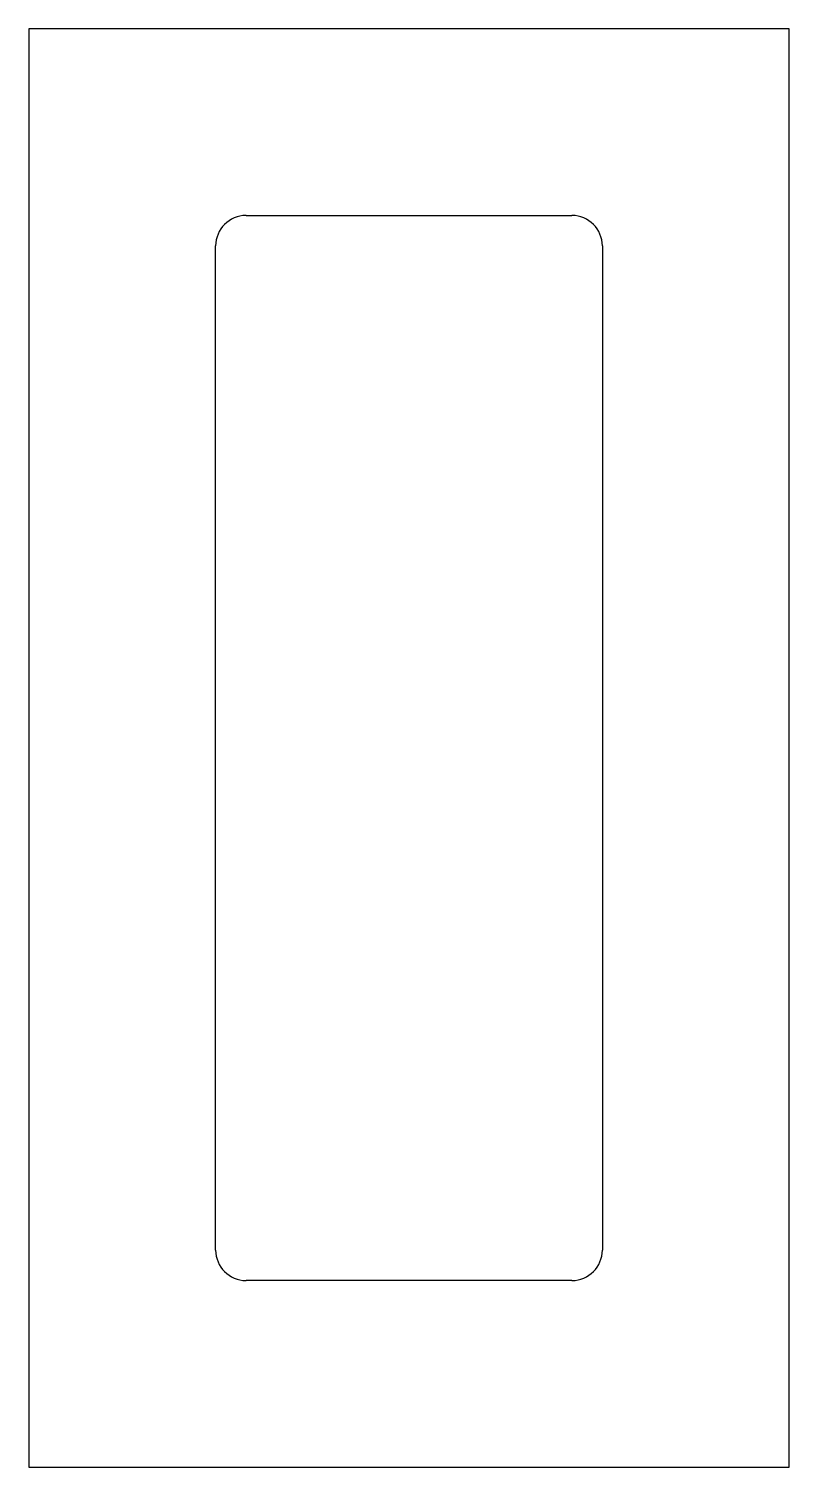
# Model space of a CAD drawing. Header units: millimetres. Extents: x -28 to 28, y -53 to 53.
import ezdxf

# ---------------------------------------------------------------- set-up
doc = ezdxf.new("R2010")
doc.units = ezdxf.units.MM

msp = doc.modelspace()

# ---------------------------------------------------------------- linework, layer by layer
for p, q in [((28, 53), (-28, 53)), ((-28, 53), (-28, -53)), ((28, -53), (28, 53)), ((-12, 39.24), (12, 39.24)), ((-14.24, -37), (-14.24, 37)), ((14.24, 37), (14.24, -37)), ((12, -39.24), (-12, -39.24)), ((-28, -53), (28, -53))]:
    msp.add_line(p, q)
for centre, start, end in [((-12, 37), -270, -180), ((12, 37), 0, 90), ((-12, -37), 180, 270), ((12, -37), -90, 0)]:
    msp.add_arc(centre, 2.24, start, end)

doc.saveas('drawing.dxf')
